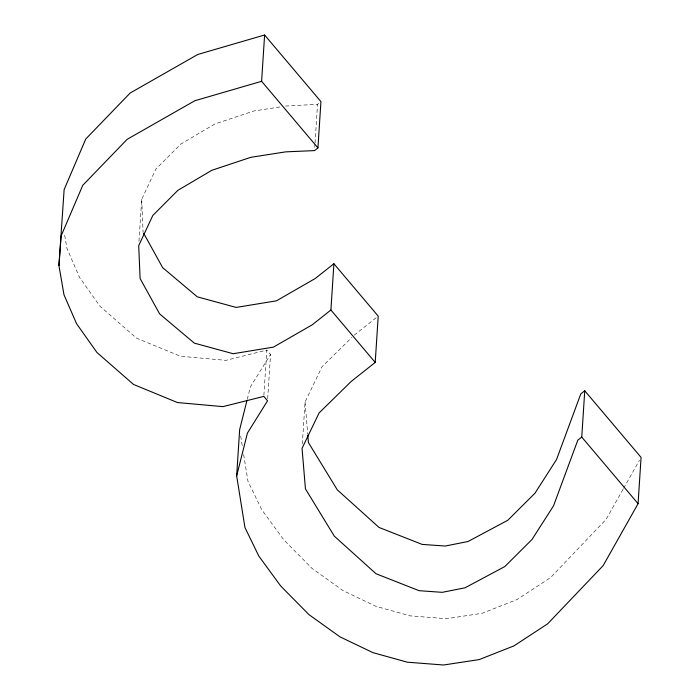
<?xml version="1.0" encoding="UTF-8"?>
<svg xmlns="http://www.w3.org/2000/svg" width="700" height="700" viewBox="0 0 700 700"><rect width="100%" height="100%" fill="white"/><g stroke="black" fill="none" stroke-linecap="round" stroke-linejoin="round"><path stroke-width="0.53" stroke-dasharray="3.5 2.62" d="M138.985 241.316L141.697 199.334L155.82 169.164L180.845 144.069L214.83 123.996L253.855 111.002L281.269 106.724M263.882 395.316L266.805 350.096L225.925 360.342L180.495 356.274L136.5 338.144L99.951 306.206L79.564 277.419L66.981 248.517L64.269 232.864M267.689 398.659L270.541 354.515L266.805 350.096M314.755 147.359L314.965 144.13M315.035 143.054L317.537 104.3L319.235 102.953M302.339 444.019L305.051 402.027L322.088 366.66L351.899 337.409M247.266 399.324L250.416 386.803L270.541 354.515M623.079 489.291L606.148 519.321L550.629 577.544L517.003 599.567L482.239 613.279L446.609 618.704L410.384 615.904L375.944 606.349L342.93 590.529L311.964 568.347L283.675 539.691L261.8 509.775L247.957 481.267L243.635 454.352M623.604 488.355L639.485 460.206M354.191 335.16L377.379 316.785M285.495 106.067L317.537 104.3M240.695 436.056L242.419 446.819M305.051 402.027L307.72 434.044M141.697 199.334L143.089 232.234"/><path stroke-width="1.05" d="M307.808 435.111L308.429 442.584L337.295 489.834L378.989 527.433L422.118 544.399L445.261 546.035L468.029 541.503L507.841 520.24L534.992 493.194L556.535 459.524L580.79 393.908L584.754 390.775L641.069 457.389L638.076 503.685L603.155 565.617L547.636 623.831L514.01 645.864L479.246 659.575L443.608 665L407.391 662.2L372.951 652.645L339.938 636.825L308.971 614.635L280.683 585.988L258.808 556.071L244.965 527.564L236.661 475.886L247.424 433.09L267.549 400.811L263.812 396.392L222.933 406.63L177.502 402.561L133.508 384.431L96.959 352.502L76.571 323.715L63.989 294.805L58.931 265.598L64.129 189.621L85.75 139.02L130.148 93.03L197.794 54.46L264.609 35L320.933 101.614L317.94 147.91L314.545 150.596L285.661 151.865L250.862 157.299L211.838 170.293L177.852 190.365L152.827 215.46L138.705 245.621L140.096 278.521L159.644 313.915L194.303 343.123L233.161 353.719L273.411 347.13L312.261 324.791L330.908 310.012L333.9 263.725L315.254 278.495L276.412 300.842L236.154 307.422L197.295 296.835L162.636 267.619L143.623 233.188M317.94 147.91L261.616 81.296L264.609 35M236.661 475.886L239.654 429.59L247.004 400.365M584.754 390.775L581.753 437.071L577.798 440.204L553.543 505.82L532 539.49L504.849 566.536L465.036 587.799L442.269 592.331L419.125 590.695L375.996 573.729L334.294 536.121L305.436 488.871L302.059 448.324L319.095 412.947L351.199 381.447L375.217 362.425L378.21 316.129L333.9 263.725M58.931 265.598L61.136 235.909L82.757 185.308L127.155 139.326L194.801 100.756L261.616 81.296M581.753 437.071L638.076 503.685M330.908 310.012L375.217 362.425"/></g></svg>
